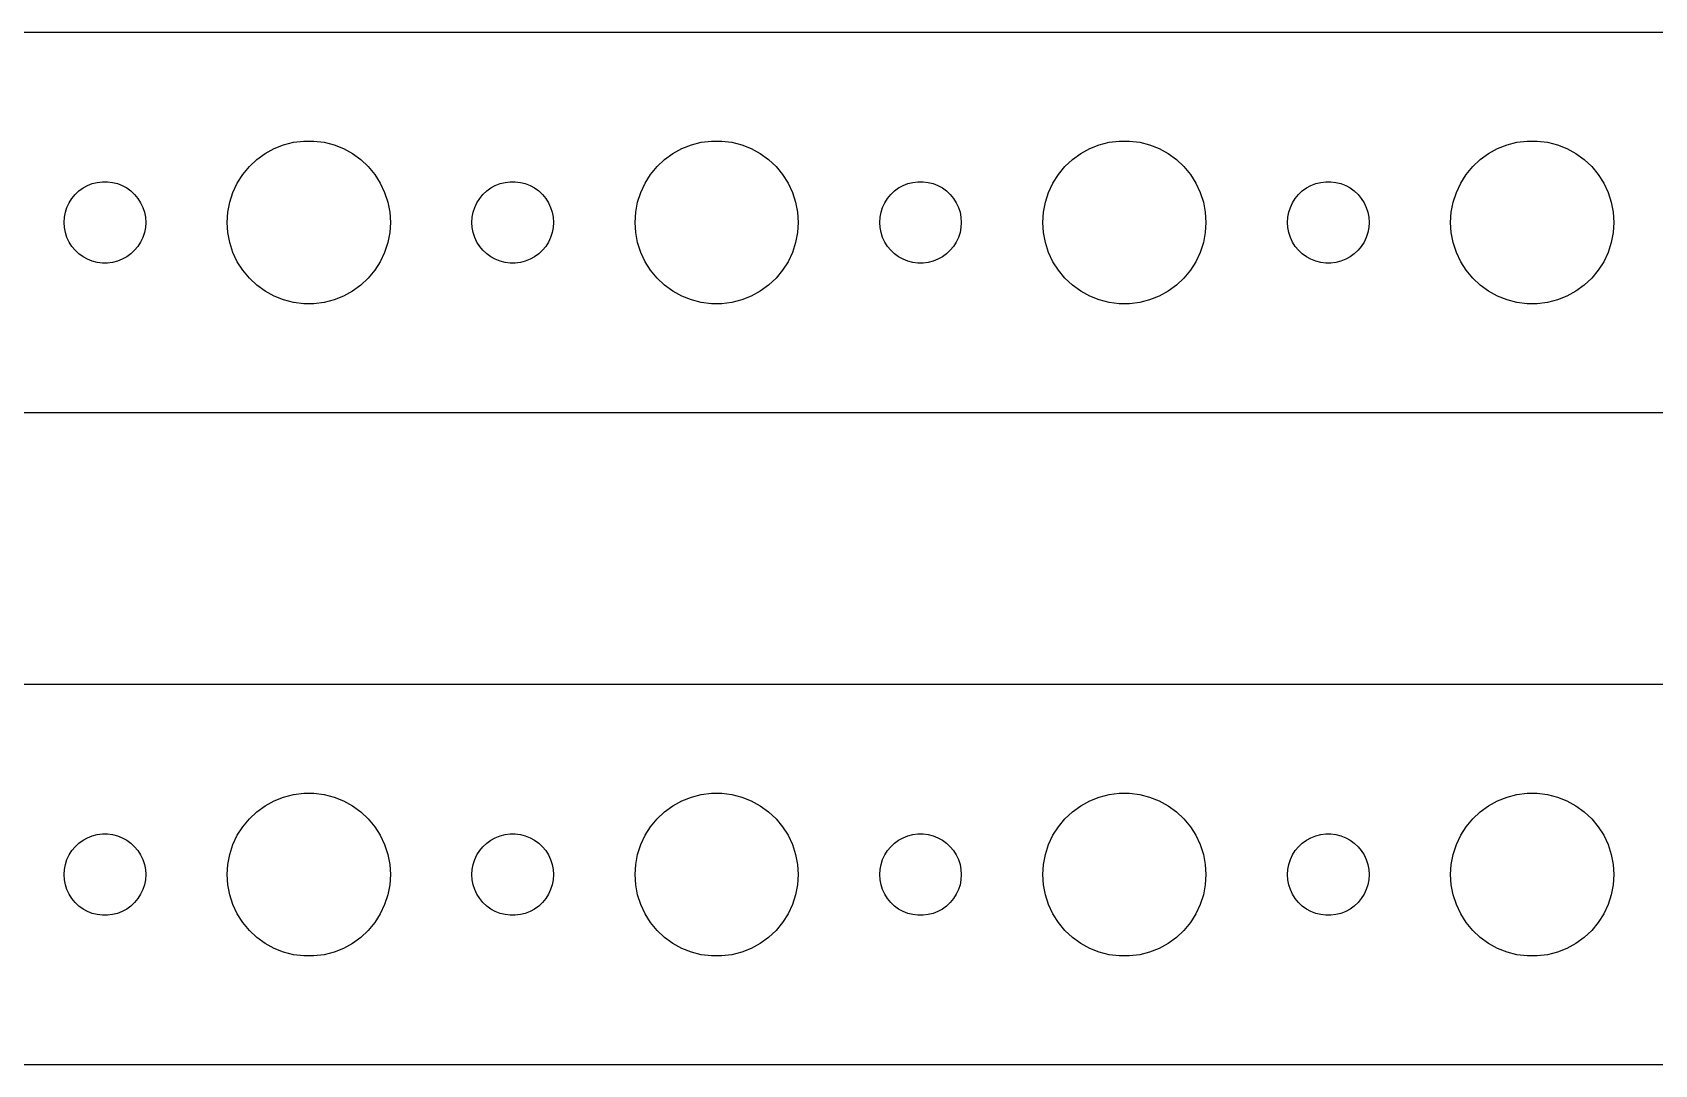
# Model space of a CAD drawing. Header units: metres. Extents: x -240 to 240, y 41 to 79.
# Drawn here: x -182.7 to -123, y 41 to 79 of the extents above; entities that cross this region are included whole.
import ezdxf

# ---------------------------------------------------------------- set-up
doc = ezdxf.new("R2010")
doc.units = ezdxf.units.M

msp = doc.modelspace()

# ---------------------------------------------------------------- linework, layer by layer
for p, q in [((234.814, 78.9901), (-234.814, 78.9901)), ((-174.107, 74.533), (-173.777, 74.7145)), ((-173.777, 74.7145), (-173.427, 74.8532)), ((-173.427, 74.8532), (-173.062, 74.9469)), ((-173.062, 74.9469), (-172.688, 74.9941)), ((-172.688, 74.9941), (-172.312, 74.9941)), ((-172.312, 74.9941), (-171.938, 74.9469)), ((-171.938, 74.9469), (-171.573, 74.8532)), ((-171.573, 74.8532), (-171.223, 74.7145)), ((-171.223, 74.7145), (-170.893, 74.533)), ((-159.107, 74.533), (-158.777, 74.7145)), ((-158.777, 74.7145), (-158.427, 74.8532)), ((-158.427, 74.8532), (-158.062, 74.9469)), ((-158.062, 74.9469), (-157.688, 74.9941)), ((-157.688, 74.9941), (-157.312, 74.9941)), ((-157.312, 74.9941), (-156.938, 74.9469)), ((-156.938, 74.9469), (-156.573, 74.8532)), ((-156.573, 74.8532), (-156.223, 74.7145)), ((-156.223, 74.7145), (-155.893, 74.533)), ((-144.107, 74.533), (-143.777, 74.7145)), ((-143.777, 74.7145), (-143.427, 74.8532)), ((-143.427, 74.8532), (-143.062, 74.9469)), ((-143.062, 74.9469), (-142.688, 74.9941)), ((-142.688, 74.9941), (-142.312, 74.9941)), ((-142.312, 74.9941), (-141.938, 74.9469)), ((-141.938, 74.9469), (-141.573, 74.8532)), ((-141.573, 74.8532), (-141.223, 74.7145)), ((-141.223, 74.7145), (-140.893, 74.533)), ((-129.107, 74.533), (-128.777, 74.7145)), ((-128.777, 74.7145), (-128.427, 74.8532)), ((-128.427, 74.8532), (-128.062, 74.9469)), ((-128.062, 74.9469), (-127.688, 74.9941)), ((-127.688, 74.9941), (-127.312, 74.9941)), ((-127.312, 74.9941), (-126.938, 74.9469)), ((-126.938, 74.9469), (-126.573, 74.8532)), ((-126.573, 74.8532), (-126.223, 74.7145)), ((-126.223, 74.7145), (-125.893, 74.533)), ((-174.927, 73.7634), (-174.687, 74.0536)), ((-174.687, 74.0536), (-174.412, 74.3115)), ((-174.412, 74.3115), (-174.107, 74.533)), ((-170.893, 74.533), (-170.588, 74.3115)), ((-170.588, 74.3115), (-170.313, 74.0536)), ((-170.313, 74.0536), (-170.073, 73.7634)), ((-159.927, 73.7634), (-159.687, 74.0536)), ((-159.687, 74.0536), (-159.412, 74.3115)), ((-159.412, 74.3115), (-159.107, 74.533)), ((-155.893, 74.533), (-155.588, 74.3115)), ((-155.588, 74.3115), (-155.313, 74.0536)), ((-155.313, 74.0536), (-155.073, 73.7634)), ((-144.927, 73.7634), (-144.687, 74.0536)), ((-144.687, 74.0536), (-144.412, 74.3115)), ((-144.412, 74.3115), (-144.107, 74.533)), ((-140.893, 74.533), (-140.588, 74.3115)), ((-140.588, 74.3115), (-140.313, 74.0536)), ((-140.313, 74.0536), (-140.073, 73.7634)), ((-129.927, 73.7634), (-129.687, 74.0536)), ((-129.687, 74.0536), (-129.412, 74.3115)), ((-129.412, 74.3115), (-129.107, 74.533)), ((-125.893, 74.533), (-125.588, 74.3115)), ((-125.588, 74.3115), (-125.313, 74.0536)), ((-125.313, 74.0536), (-125.073, 73.7634)), ((-180.639, 73.3572), (-180.464, 73.4266)), ((-180.464, 73.4266), (-180.281, 73.4734)), ((-180.281, 73.4734), (-180.094, 73.497)), ((-180.094, 73.497), (-179.906, 73.497)), ((-179.906, 73.497), (-179.719, 73.4734)), ((-179.719, 73.4734), (-179.536, 73.4266)), ((-179.536, 73.4266), (-179.361, 73.3572)), ((-175.289, 73.1044), (-175.129, 73.4453)), ((-175.129, 73.4453), (-174.927, 73.7634)), ((-170.073, 73.7634), (-169.871, 73.4453)), ((-169.871, 73.4453), (-169.711, 73.1044)), ((-165.639, 73.3572), (-165.464, 73.4266)), ((-165.464, 73.4266), (-165.281, 73.4734)), ((-165.281, 73.4734), (-165.094, 73.497)), ((-165.094, 73.497), (-164.906, 73.497)), ((-164.906, 73.497), (-164.719, 73.4734)), ((-164.719, 73.4734), (-164.536, 73.4266)), ((-164.536, 73.4266), (-164.361, 73.3572)), ((-160.289, 73.1044), (-160.129, 73.4453)), ((-160.129, 73.4453), (-159.927, 73.7634)), ((-155.073, 73.7634), (-154.871, 73.4453)), ((-154.871, 73.4453), (-154.711, 73.1044)), ((-150.639, 73.3572), (-150.464, 73.4266)), ((-150.464, 73.4266), (-150.281, 73.4734)), ((-150.281, 73.4734), (-150.094, 73.497)), ((-150.094, 73.497), (-149.906, 73.497)), ((-149.906, 73.497), (-149.719, 73.4734)), ((-149.719, 73.4734), (-149.536, 73.4266)), ((-149.536, 73.4266), (-149.361, 73.3572)), ((-145.289, 73.1044), (-145.129, 73.4453)), ((-145.129, 73.4453), (-144.927, 73.7634)), ((-140.073, 73.7634), (-139.871, 73.4453)), ((-139.871, 73.4453), (-139.711, 73.1044)), ((-135.639, 73.3572), (-135.464, 73.4266)), ((-135.464, 73.4266), (-135.281, 73.4734)), ((-135.281, 73.4734), (-135.094, 73.497)), ((-135.094, 73.497), (-134.906, 73.497)), ((-134.906, 73.497), (-134.719, 73.4734)), ((-134.719, 73.4734), (-134.536, 73.4266)), ((-134.536, 73.4266), (-134.361, 73.3572)), ((-130.289, 73.1044), (-130.129, 73.4453)), ((-130.129, 73.4453), (-129.927, 73.7634)), ((-125.073, 73.7634), (-124.871, 73.4453)), ((-124.871, 73.4453), (-124.711, 73.1044)), ((-181.314, 72.7226), (-181.214, 72.8817)), ((-181.214, 72.8817), (-181.093, 73.0268)), ((-181.093, 73.0268), (-180.956, 73.1558)), ((-180.956, 73.1558), (-180.804, 73.2665)), ((-180.804, 73.2665), (-180.639, 73.3572)), ((-179.361, 73.3572), (-179.196, 73.2665)), ((-179.196, 73.2665), (-179.044, 73.1558)), ((-179.044, 73.1558), (-178.907, 73.0268)), ((-178.907, 73.0268), (-178.786, 72.8817)), ((-178.786, 72.8817), (-178.686, 72.7226)), ((-175.406, 72.7461), (-175.289, 73.1044)), ((-169.711, 73.1044), (-169.594, 72.7461)), ((-166.314, 72.7226), (-166.214, 72.8817)), ((-166.214, 72.8817), (-166.093, 73.0268)), ((-166.093, 73.0268), (-165.956, 73.1558)), ((-165.956, 73.1558), (-165.804, 73.2665)), ((-165.804, 73.2665), (-165.639, 73.3572)), ((-164.361, 73.3572), (-164.196, 73.2665)), ((-164.196, 73.2665), (-164.044, 73.1558)), ((-164.044, 73.1558), (-163.907, 73.0268)), ((-163.907, 73.0268), (-163.786, 72.8817)), ((-163.786, 72.8817), (-163.686, 72.7226)), ((-160.406, 72.7461), (-160.289, 73.1044)), ((-154.711, 73.1044), (-154.594, 72.7461)), ((-151.314, 72.7226), (-151.214, 72.8817)), ((-151.214, 72.8817), (-151.093, 73.0268)), ((-151.093, 73.0268), (-150.956, 73.1558)), ((-150.956, 73.1558), (-150.804, 73.2665)), ((-150.804, 73.2665), (-150.639, 73.3572)), ((-149.361, 73.3572), (-149.196, 73.2665)), ((-149.196, 73.2665), (-149.044, 73.1558)), ((-149.044, 73.1558), (-148.907, 73.0268)), ((-148.907, 73.0268), (-148.786, 72.8817)), ((-148.786, 72.8817), (-148.686, 72.7226)), ((-145.406, 72.7461), (-145.289, 73.1044)), ((-139.711, 73.1044), (-139.594, 72.7461)), ((-136.314, 72.7226), (-136.214, 72.8817)), ((-136.214, 72.8817), (-136.093, 73.0268)), ((-136.093, 73.0268), (-135.956, 73.1558)), ((-135.956, 73.1558), (-135.804, 73.2665)), ((-135.804, 73.2665), (-135.639, 73.3572)), ((-134.361, 73.3572), (-134.196, 73.2665)), ((-134.196, 73.2665), (-134.044, 73.1558)), ((-134.044, 73.1558), (-133.907, 73.0268)), ((-133.907, 73.0268), (-133.786, 72.8817)), ((-133.786, 72.8817), (-133.686, 72.7226)), ((-130.406, 72.7461), (-130.289, 73.1044)), ((-124.711, 73.1044), (-124.594, 72.7461)), ((-181.488, 72.188), (-181.453, 72.373)), ((-181.453, 72.373), (-181.395, 72.5522)), ((-181.395, 72.5522), (-181.314, 72.7226)), ((-178.686, 72.7226), (-178.605, 72.5522)), ((-178.605, 72.5522), (-178.547, 72.373)), ((-178.547, 72.373), (-178.512, 72.188)), ((-175.5, 72), (-175.476, 72.376)), ((-175.476, 72.376), (-175.406, 72.7461)), ((-169.594, 72.7461), (-169.524, 72.376)), ((-169.524, 72.376), (-169.5, 72)), ((-166.488, 72.188), (-166.453, 72.373)), ((-166.453, 72.373), (-166.395, 72.5522)), ((-166.395, 72.5522), (-166.314, 72.7226)), ((-163.686, 72.7226), (-163.605, 72.5522)), ((-163.605, 72.5522), (-163.547, 72.373)), ((-163.547, 72.373), (-163.512, 72.188)), ((-160.5, 72), (-160.476, 72.376)), ((-160.476, 72.376), (-160.406, 72.7461)), ((-154.594, 72.7461), (-154.524, 72.376)), ((-154.524, 72.376), (-154.5, 72)), ((-151.488, 72.188), (-151.453, 72.373)), ((-151.453, 72.373), (-151.395, 72.5522)), ((-151.395, 72.5522), (-151.314, 72.7226)), ((-148.686, 72.7226), (-148.605, 72.5522)), ((-148.605, 72.5522), (-148.547, 72.373)), ((-148.547, 72.373), (-148.512, 72.188)), ((-145.5, 72), (-145.476, 72.376)), ((-145.476, 72.376), (-145.406, 72.7461)), ((-139.594, 72.7461), (-139.524, 72.376)), ((-139.524, 72.376), (-139.5, 72)), ((-136.488, 72.188), (-136.453, 72.373)), ((-136.453, 72.373), (-136.395, 72.5522)), ((-136.395, 72.5522), (-136.314, 72.7226)), ((-133.686, 72.7226), (-133.605, 72.5522)), ((-133.605, 72.5522), (-133.547, 72.373)), ((-133.547, 72.373), (-133.512, 72.188)), ((-130.5, 72), (-130.476, 72.376)), ((-130.476, 72.376), (-130.406, 72.7461)), ((-124.594, 72.7461), (-124.524, 72.376)), ((-124.524, 72.376), (-124.5, 72)), ((-181.5, 72), (-181.488, 72.188)), ((-181.488, 71.812), (-181.5, 72)), ((-181.453, 71.627), (-181.488, 71.812)), ((-181.395, 71.4478), (-181.453, 71.627)), ((-178.547, 71.627), (-178.605, 71.4478)), ((-178.512, 71.812), (-178.547, 71.627)), ((-178.512, 72.188), (-178.5, 72)), ((-178.5, 72), (-178.512, 71.812)), ((-175.476, 71.624), (-175.5, 72)), ((-175.406, 71.2539), (-175.476, 71.624)), ((-169.524, 71.624), (-169.594, 71.2539)), ((-169.5, 72), (-169.524, 71.624)), ((-166.5, 72), (-166.488, 72.188)), ((-166.488, 71.812), (-166.5, 72)), ((-166.453, 71.627), (-166.488, 71.812)), ((-166.395, 71.4478), (-166.453, 71.627)), ((-163.547, 71.627), (-163.605, 71.4478)), ((-163.512, 71.812), (-163.547, 71.627)), ((-163.512, 72.188), (-163.5, 72)), ((-163.5, 72), (-163.512, 71.812)), ((-160.476, 71.624), (-160.5, 72)), ((-160.406, 71.2539), (-160.476, 71.624)), ((-154.524, 71.624), (-154.594, 71.2539)), ((-154.5, 72), (-154.524, 71.624)), ((-151.5, 72), (-151.488, 72.188)), ((-151.488, 71.812), (-151.5, 72)), ((-151.453, 71.627), (-151.488, 71.812)), ((-151.395, 71.4478), (-151.453, 71.627)), ((-148.547, 71.627), (-148.605, 71.4478)), ((-148.512, 71.812), (-148.547, 71.627)), ((-148.512, 72.188), (-148.5, 72)), ((-148.5, 72), (-148.512, 71.812)), ((-145.476, 71.624), (-145.5, 72)), ((-145.406, 71.2539), (-145.476, 71.624)), ((-139.524, 71.624), (-139.594, 71.2539)), ((-139.5, 72), (-139.524, 71.624)), ((-136.5, 72), (-136.488, 72.188)), ((-136.488, 71.812), (-136.5, 72)), ((-136.453, 71.627), (-136.488, 71.812)), ((-136.395, 71.4478), (-136.453, 71.627)), ((-133.547, 71.627), (-133.605, 71.4478)), ((-133.512, 71.812), (-133.547, 71.627)), ((-133.512, 72.188), (-133.5, 72)), ((-133.5, 72), (-133.512, 71.812)), ((-130.476, 71.624), (-130.5, 72)), ((-130.406, 71.2539), (-130.476, 71.624)), ((-124.524, 71.624), (-124.594, 71.2539)), ((-124.5, 72), (-124.524, 71.624)), ((-181.314, 71.2774), (-181.395, 71.4478)), ((-181.214, 71.1183), (-181.314, 71.2774)), ((-181.093, 70.9732), (-181.214, 71.1183)), ((-178.786, 71.1183), (-178.907, 70.9732)), ((-178.686, 71.2774), (-178.786, 71.1183)), ((-178.605, 71.4478), (-178.686, 71.2774)), ((-175.289, 70.8956), (-175.406, 71.2539)), ((-169.594, 71.2539), (-169.711, 70.8956)), ((-166.314, 71.2774), (-166.395, 71.4478)), ((-166.214, 71.1183), (-166.314, 71.2774)), ((-166.093, 70.9732), (-166.214, 71.1183)), ((-163.786, 71.1183), (-163.907, 70.9732)), ((-163.686, 71.2774), (-163.786, 71.1183)), ((-163.605, 71.4478), (-163.686, 71.2774)), ((-160.289, 70.8956), (-160.406, 71.2539)), ((-154.594, 71.2539), (-154.711, 70.8956)), ((-151.314, 71.2774), (-151.395, 71.4478)), ((-151.214, 71.1183), (-151.314, 71.2774)), ((-151.093, 70.9732), (-151.214, 71.1183)), ((-148.786, 71.1183), (-148.907, 70.9732)), ((-148.686, 71.2774), (-148.786, 71.1183)), ((-148.605, 71.4478), (-148.686, 71.2774)), ((-145.289, 70.8956), (-145.406, 71.2539)), ((-139.594, 71.2539), (-139.711, 70.8956)), ((-136.314, 71.2774), (-136.395, 71.4478)), ((-136.214, 71.1183), (-136.314, 71.2774)), ((-136.093, 70.9732), (-136.214, 71.1183)), ((-133.786, 71.1183), (-133.907, 70.9732)), ((-133.686, 71.2774), (-133.786, 71.1183)), ((-133.605, 71.4478), (-133.686, 71.2774)), ((-130.289, 70.8956), (-130.406, 71.2539)), ((-124.594, 71.2539), (-124.711, 70.8956)), ((-180.956, 70.8442), (-181.093, 70.9732)), ((-180.804, 70.7335), (-180.956, 70.8442)), ((-180.639, 70.6428), (-180.804, 70.7335)), ((-180.464, 70.5734), (-180.639, 70.6428)), ((-180.281, 70.5266), (-180.464, 70.5734)), ((-180.094, 70.503), (-180.281, 70.5266)), ((-179.906, 70.503), (-180.094, 70.503)), ((-179.719, 70.5266), (-179.906, 70.503)), ((-179.536, 70.5734), (-179.719, 70.5266)), ((-179.361, 70.6428), (-179.536, 70.5734)), ((-179.196, 70.7335), (-179.361, 70.6428)), ((-179.044, 70.8442), (-179.196, 70.7335)), ((-178.907, 70.9732), (-179.044, 70.8442)), ((-175.129, 70.5547), (-175.289, 70.8956)), ((-174.927, 70.2366), (-175.129, 70.5547)), ((-169.871, 70.5547), (-170.073, 70.2366)), ((-169.711, 70.8956), (-169.871, 70.5547)), ((-165.956, 70.8442), (-166.093, 70.9732)), ((-165.804, 70.7335), (-165.956, 70.8442)), ((-165.639, 70.6428), (-165.804, 70.7335)), ((-165.464, 70.5734), (-165.639, 70.6428)), ((-165.281, 70.5266), (-165.464, 70.5734)), ((-165.094, 70.503), (-165.281, 70.5266)), ((-164.906, 70.503), (-165.094, 70.503)), ((-164.719, 70.5266), (-164.906, 70.503)), ((-164.536, 70.5734), (-164.719, 70.5266)), ((-164.361, 70.6428), (-164.536, 70.5734)), ((-164.196, 70.7335), (-164.361, 70.6428)), ((-164.044, 70.8442), (-164.196, 70.7335)), ((-163.907, 70.9732), (-164.044, 70.8442)), ((-160.129, 70.5547), (-160.289, 70.8956)), ((-159.927, 70.2366), (-160.129, 70.5547)), ((-154.871, 70.5547), (-155.073, 70.2366)), ((-154.711, 70.8956), (-154.871, 70.5547)), ((-150.956, 70.8442), (-151.093, 70.9732)), ((-150.804, 70.7335), (-150.956, 70.8442)), ((-150.639, 70.6428), (-150.804, 70.7335)), ((-150.464, 70.5734), (-150.639, 70.6428)), ((-150.281, 70.5266), (-150.464, 70.5734)), ((-150.094, 70.503), (-150.281, 70.5266)), ((-149.906, 70.503), (-150.094, 70.503)), ((-149.719, 70.5266), (-149.906, 70.503)), ((-149.536, 70.5734), (-149.719, 70.5266)), ((-149.361, 70.6428), (-149.536, 70.5734)), ((-149.196, 70.7335), (-149.361, 70.6428)), ((-149.044, 70.8442), (-149.196, 70.7335)), ((-148.907, 70.9732), (-149.044, 70.8442)), ((-145.129, 70.5547), (-145.289, 70.8956)), ((-144.927, 70.2366), (-145.129, 70.5547)), ((-139.871, 70.5547), (-140.073, 70.2366)), ((-139.711, 70.8956), (-139.871, 70.5547)), ((-135.956, 70.8442), (-136.093, 70.9732)), ((-135.804, 70.7335), (-135.956, 70.8442)), ((-135.639, 70.6428), (-135.804, 70.7335)), ((-135.464, 70.5734), (-135.639, 70.6428)), ((-135.281, 70.5266), (-135.464, 70.5734)), ((-135.094, 70.503), (-135.281, 70.5266)), ((-134.906, 70.503), (-135.094, 70.503)), ((-134.719, 70.5266), (-134.906, 70.503)), ((-134.536, 70.5734), (-134.719, 70.5266)), ((-134.361, 70.6428), (-134.536, 70.5734)), ((-134.196, 70.7335), (-134.361, 70.6428)), ((-134.044, 70.8442), (-134.196, 70.7335)), ((-133.907, 70.9732), (-134.044, 70.8442)), ((-130.129, 70.5547), (-130.289, 70.8956)), ((-129.927, 70.2366), (-130.129, 70.5547)), ((-124.871, 70.5547), (-125.073, 70.2366)), ((-124.711, 70.8956), (-124.871, 70.5547)), ((-174.687, 69.9464), (-174.927, 70.2366)), ((-174.412, 69.6885), (-174.687, 69.9464)), ((-170.313, 69.9464), (-170.588, 69.6885)), ((-170.073, 70.2366), (-170.313, 69.9464)), ((-159.687, 69.9464), (-159.927, 70.2366)), ((-159.412, 69.6885), (-159.687, 69.9464)), ((-155.313, 69.9464), (-155.588, 69.6885)), ((-155.073, 70.2366), (-155.313, 69.9464)), ((-144.687, 69.9464), (-144.927, 70.2366)), ((-144.412, 69.6885), (-144.687, 69.9464)), ((-140.313, 69.9464), (-140.588, 69.6885)), ((-140.073, 70.2366), (-140.313, 69.9464)), ((-129.687, 69.9464), (-129.927, 70.2366)), ((-129.412, 69.6885), (-129.687, 69.9464)), ((-125.313, 69.9464), (-125.588, 69.6885)), ((-125.073, 70.2366), (-125.313, 69.9464)), ((-174.107, 69.467), (-174.412, 69.6885)), ((-173.777, 69.2855), (-174.107, 69.467)), ((-173.427, 69.1468), (-173.777, 69.2855)), ((-171.223, 69.2855), (-171.573, 69.1468)), ((-170.893, 69.467), (-171.223, 69.2855)), ((-170.588, 69.6885), (-170.893, 69.467)), ((-159.107, 69.467), (-159.412, 69.6885)), ((-158.777, 69.2855), (-159.107, 69.467)), ((-158.427, 69.1468), (-158.777, 69.2855)), ((-156.223, 69.2855), (-156.573, 69.1468)), ((-155.893, 69.467), (-156.223, 69.2855)), ((-155.588, 69.6885), (-155.893, 69.467)), ((-144.107, 69.467), (-144.412, 69.6885)), ((-143.777, 69.2855), (-144.107, 69.467)), ((-143.427, 69.1468), (-143.777, 69.2855)), ((-141.223, 69.2855), (-141.573, 69.1468)), ((-140.893, 69.467), (-141.223, 69.2855)), ((-140.588, 69.6885), (-140.893, 69.467)), ((-129.107, 69.467), (-129.412, 69.6885)), ((-128.777, 69.2855), (-129.107, 69.467)), ((-128.427, 69.1468), (-128.777, 69.2855)), ((-126.223, 69.2855), (-126.573, 69.1468)), ((-125.893, 69.467), (-126.223, 69.2855)), ((-125.588, 69.6885), (-125.893, 69.467)), ((-173.062, 69.0531), (-173.427, 69.1468)), ((-172.688, 69.0059), (-173.062, 69.0531)), ((-172.312, 69.0059), (-172.688, 69.0059)), ((-171.938, 69.0531), (-172.312, 69.0059)), ((-171.573, 69.1468), (-171.938, 69.0531)), ((-158.062, 69.0531), (-158.427, 69.1468)), ((-157.688, 69.0059), (-158.062, 69.0531)), ((-157.312, 69.0059), (-157.688, 69.0059)), ((-156.938, 69.0531), (-157.312, 69.0059)), ((-156.573, 69.1468), (-156.938, 69.0531)), ((-143.062, 69.0531), (-143.427, 69.1468)), ((-142.688, 69.0059), (-143.062, 69.0531)), ((-142.312, 69.0059), (-142.688, 69.0059)), ((-141.938, 69.0531), (-142.312, 69.0059)), ((-141.573, 69.1468), (-141.938, 69.0531)), ((-128.062, 69.0531), (-128.427, 69.1468)), ((-127.688, 69.0059), (-128.062, 69.0531)), ((-127.312, 69.0059), (-127.688, 69.0059)), ((-126.938, 69.0531), (-127.312, 69.0059)), ((-126.573, 69.1468), (-126.938, 69.0531)), ((-234.814, 65.0099), (234.814, 65.0099)), ((234.814, 54.9901), (-234.814, 54.9901)), ((-173.777, 50.7145), (-173.427, 50.8532)), ((-173.427, 50.8532), (-173.062, 50.9469)), ((-173.062, 50.9469), (-172.688, 50.9941)), ((-172.688, 50.9941), (-172.312, 50.9941)), ((-172.312, 50.9941), (-171.938, 50.9469)), ((-171.938, 50.9469), (-171.573, 50.8532)), ((-171.573, 50.8532), (-171.223, 50.7145)), ((-158.777, 50.7145), (-158.427, 50.8532)), ((-158.427, 50.8532), (-158.062, 50.9469)), ((-158.062, 50.9469), (-157.688, 50.9941)), ((-157.688, 50.9941), (-157.312, 50.9941)), ((-157.312, 50.9941), (-156.938, 50.9469)), ((-156.938, 50.9469), (-156.573, 50.8532)), ((-156.573, 50.8532), (-156.223, 50.7145)), ((-143.777, 50.7145), (-143.427, 50.8532)), ((-143.427, 50.8532), (-143.062, 50.9469)), ((-143.062, 50.9469), (-142.688, 50.9941)), ((-142.688, 50.9941), (-142.312, 50.9941)), ((-142.312, 50.9941), (-141.938, 50.9469)), ((-141.938, 50.9469), (-141.573, 50.8532)), ((-141.573, 50.8532), (-141.223, 50.7145)), ((-128.777, 50.7145), (-128.427, 50.8532)), ((-128.427, 50.8532), (-128.062, 50.9469)), ((-128.062, 50.9469), (-127.688, 50.9941)), ((-127.688, 50.9941), (-127.312, 50.9941)), ((-127.312, 50.9941), (-126.938, 50.9469)), ((-126.938, 50.9469), (-126.573, 50.8532)), ((-126.573, 50.8532), (-126.223, 50.7145)), ((-174.687, 50.0536), (-174.412, 50.3115)), ((-174.412, 50.3115), (-174.107, 50.533)), ((-174.107, 50.533), (-173.777, 50.7145)), ((-171.223, 50.7145), (-170.893, 50.533)), ((-170.893, 50.533), (-170.588, 50.3115)), ((-170.588, 50.3115), (-170.313, 50.0536)), ((-159.687, 50.0536), (-159.412, 50.3115)), ((-159.412, 50.3115), (-159.107, 50.533)), ((-159.107, 50.533), (-158.777, 50.7145)), ((-156.223, 50.7145), (-155.893, 50.533)), ((-155.893, 50.533), (-155.588, 50.3115)), ((-155.588, 50.3115), (-155.313, 50.0536)), ((-144.687, 50.0536), (-144.412, 50.3115)), ((-144.412, 50.3115), (-144.107, 50.533)), ((-144.107, 50.533), (-143.777, 50.7145)), ((-141.223, 50.7145), (-140.893, 50.533)), ((-140.893, 50.533), (-140.588, 50.3115)), ((-140.588, 50.3115), (-140.313, 50.0536)), ((-129.687, 50.0536), (-129.412, 50.3115)), ((-129.412, 50.3115), (-129.107, 50.533)), ((-129.107, 50.533), (-128.777, 50.7145)), ((-126.223, 50.7145), (-125.893, 50.533)), ((-125.893, 50.533), (-125.588, 50.3115)), ((-125.588, 50.3115), (-125.313, 50.0536)), ((-175.129, 49.4453), (-174.927, 49.7634)), ((-174.927, 49.7634), (-174.687, 50.0536)), ((-170.313, 50.0536), (-170.073, 49.7634)), ((-170.073, 49.7634), (-169.871, 49.4453)), ((-160.129, 49.4453), (-159.927, 49.7634)), ((-159.927, 49.7634), (-159.687, 50.0536)), ((-155.313, 50.0536), (-155.073, 49.7634)), ((-155.073, 49.7634), (-154.871, 49.4453)), ((-145.129, 49.4453), (-144.927, 49.7634)), ((-144.927, 49.7634), (-144.687, 50.0536)), ((-140.313, 50.0536), (-140.073, 49.7634)), ((-140.073, 49.7634), (-139.871, 49.4453)), ((-130.129, 49.4453), (-129.927, 49.7634)), ((-129.927, 49.7634), (-129.687, 50.0536)), ((-125.313, 50.0536), (-125.073, 49.7634)), ((-125.073, 49.7634), (-124.871, 49.4453)), ((-181.214, 48.8817), (-181.093, 49.0268)), ((-181.093, 49.0268), (-180.956, 49.1558)), ((-180.956, 49.1558), (-180.804, 49.2665)), ((-180.804, 49.2665), (-180.639, 49.3572)), ((-180.639, 49.3572), (-180.464, 49.4266)), ((-180.464, 49.4266), (-180.281, 49.4734)), ((-180.281, 49.4734), (-180.094, 49.497)), ((-180.094, 49.497), (-179.906, 49.497)), ((-179.906, 49.497), (-179.719, 49.4734)), ((-179.719, 49.4734), (-179.536, 49.4266)), ((-179.536, 49.4266), (-179.361, 49.3572)), ((-179.361, 49.3572), (-179.196, 49.2665)), ((-179.196, 49.2665), (-179.044, 49.1558)), ((-179.044, 49.1558), (-178.907, 49.0268)), ((-178.907, 49.0268), (-178.786, 48.8817)), ((-175.406, 48.7461), (-175.289, 49.1044)), ((-175.289, 49.1044), (-175.129, 49.4453)), ((-169.871, 49.4453), (-169.711, 49.1044)), ((-169.711, 49.1044), (-169.594, 48.7461)), ((-166.214, 48.8817), (-166.093, 49.0268)), ((-166.093, 49.0268), (-165.956, 49.1558)), ((-165.956, 49.1558), (-165.804, 49.2665)), ((-165.804, 49.2665), (-165.639, 49.3572)), ((-165.639, 49.3572), (-165.464, 49.4266)), ((-165.464, 49.4266), (-165.281, 49.4734)), ((-165.281, 49.4734), (-165.094, 49.497)), ((-165.094, 49.497), (-164.906, 49.497)), ((-164.906, 49.497), (-164.719, 49.4734)), ((-164.719, 49.4734), (-164.536, 49.4266)), ((-164.536, 49.4266), (-164.361, 49.3572)), ((-164.361, 49.3572), (-164.196, 49.2665)), ((-164.196, 49.2665), (-164.044, 49.1558)), ((-164.044, 49.1558), (-163.907, 49.0268)), ((-163.907, 49.0268), (-163.786, 48.8817)), ((-160.406, 48.7461), (-160.289, 49.1044)), ((-160.289, 49.1044), (-160.129, 49.4453)), ((-154.871, 49.4453), (-154.711, 49.1044)), ((-154.711, 49.1044), (-154.594, 48.7461)), ((-151.214, 48.8817), (-151.093, 49.0268)), ((-151.093, 49.0268), (-150.956, 49.1558)), ((-150.956, 49.1558), (-150.804, 49.2665)), ((-150.804, 49.2665), (-150.639, 49.3572)), ((-150.639, 49.3572), (-150.464, 49.4266)), ((-150.464, 49.4266), (-150.281, 49.4734)), ((-150.281, 49.4734), (-150.094, 49.497)), ((-150.094, 49.497), (-149.906, 49.497)), ((-149.906, 49.497), (-149.719, 49.4734)), ((-149.719, 49.4734), (-149.536, 49.4266)), ((-149.536, 49.4266), (-149.361, 49.3572)), ((-149.361, 49.3572), (-149.196, 49.2665)), ((-149.196, 49.2665), (-149.044, 49.1558)), ((-149.044, 49.1558), (-148.907, 49.0268)), ((-148.907, 49.0268), (-148.786, 48.8817)), ((-145.406, 48.7461), (-145.289, 49.1044)), ((-145.289, 49.1044), (-145.129, 49.4453)), ((-139.871, 49.4453), (-139.711, 49.1044)), ((-139.711, 49.1044), (-139.594, 48.7461)), ((-136.214, 48.8817), (-136.093, 49.0268)), ((-136.093, 49.0268), (-135.956, 49.1558)), ((-135.956, 49.1558), (-135.804, 49.2665)), ((-135.804, 49.2665), (-135.639, 49.3572)), ((-135.639, 49.3572), (-135.464, 49.4266)), ((-135.464, 49.4266), (-135.281, 49.4734)), ((-135.281, 49.4734), (-135.094, 49.497)), ((-135.094, 49.497), (-134.906, 49.497)), ((-134.906, 49.497), (-134.719, 49.4734)), ((-134.719, 49.4734), (-134.536, 49.4266)), ((-134.536, 49.4266), (-134.361, 49.3572)), ((-134.361, 49.3572), (-134.196, 49.2665)), ((-134.196, 49.2665), (-134.044, 49.1558)), ((-134.044, 49.1558), (-133.907, 49.0268)), ((-133.907, 49.0268), (-133.786, 48.8817)), ((-130.406, 48.7461), (-130.289, 49.1044)), ((-130.289, 49.1044), (-130.129, 49.4453)), ((-124.871, 49.4453), (-124.711, 49.1044)), ((-124.711, 49.1044), (-124.594, 48.7461)), ((-181.488, 48.188), (-181.453, 48.373)), ((-181.453, 48.373), (-181.395, 48.5522)), ((-181.395, 48.5522), (-181.314, 48.7226)), ((-181.314, 48.7226), (-181.214, 48.8817)), ((-178.786, 48.8817), (-178.686, 48.7226)), ((-178.686, 48.7226), (-178.605, 48.5522)), ((-178.605, 48.5522), (-178.547, 48.373)), ((-178.547, 48.373), (-178.512, 48.188)), ((-175.5, 48), (-175.476, 48.376)), ((-175.476, 48.376), (-175.406, 48.7461)), ((-169.594, 48.7461), (-169.524, 48.376)), ((-169.524, 48.376), (-169.5, 48)), ((-166.488, 48.188), (-166.453, 48.373)), ((-166.453, 48.373), (-166.395, 48.5522)), ((-166.395, 48.5522), (-166.314, 48.7226)), ((-166.314, 48.7226), (-166.214, 48.8817)), ((-163.786, 48.8817), (-163.686, 48.7226)), ((-163.686, 48.7226), (-163.605, 48.5522)), ((-163.605, 48.5522), (-163.547, 48.373)), ((-163.547, 48.373), (-163.512, 48.188)), ((-160.5, 48), (-160.476, 48.376)), ((-160.476, 48.376), (-160.406, 48.7461)), ((-154.594, 48.7461), (-154.524, 48.376)), ((-154.524, 48.376), (-154.5, 48)), ((-151.488, 48.188), (-151.453, 48.373)), ((-151.453, 48.373), (-151.395, 48.5522)), ((-151.395, 48.5522), (-151.314, 48.7226)), ((-151.314, 48.7226), (-151.214, 48.8817)), ((-148.786, 48.8817), (-148.686, 48.7226)), ((-148.686, 48.7226), (-148.605, 48.5522)), ((-148.605, 48.5522), (-148.547, 48.373)), ((-148.547, 48.373), (-148.512, 48.188)), ((-145.5, 48), (-145.476, 48.376)), ((-145.476, 48.376), (-145.406, 48.7461)), ((-139.594, 48.7461), (-139.524, 48.376)), ((-139.524, 48.376), (-139.5, 48)), ((-136.488, 48.188), (-136.453, 48.373)), ((-136.453, 48.373), (-136.395, 48.5522)), ((-136.395, 48.5522), (-136.314, 48.7226)), ((-136.314, 48.7226), (-136.214, 48.8817)), ((-133.786, 48.8817), (-133.686, 48.7226)), ((-133.686, 48.7226), (-133.605, 48.5522)), ((-133.605, 48.5522), (-133.547, 48.373)), ((-133.547, 48.373), (-133.512, 48.188)), ((-130.5, 48), (-130.476, 48.376)), ((-130.476, 48.376), (-130.406, 48.7461)), ((-124.594, 48.7461), (-124.524, 48.376)), ((-124.524, 48.376), (-124.5, 48)), ((-181.5, 48), (-181.488, 48.188)), ((-181.488, 47.812), (-181.5, 48)), ((-181.453, 47.627), (-181.488, 47.812)), ((-178.512, 47.812), (-178.547, 47.627)), ((-178.512, 48.188), (-178.5, 48)), ((-178.5, 48), (-178.512, 47.812)), ((-175.476, 47.624), (-175.5, 48)), ((-169.5, 48), (-169.524, 47.624)), ((-166.5, 48), (-166.488, 48.188)), ((-166.488, 47.812), (-166.5, 48)), ((-166.453, 47.627), (-166.488, 47.812)), ((-163.512, 47.812), (-163.547, 47.627)), ((-163.512, 48.188), (-163.5, 48)), ((-163.5, 48), (-163.512, 47.812)), ((-160.476, 47.624), (-160.5, 48)), ((-154.5, 48), (-154.524, 47.624)), ((-151.5, 48), (-151.488, 48.188)), ((-151.488, 47.812), (-151.5, 48)), ((-151.453, 47.627), (-151.488, 47.812)), ((-148.512, 47.812), (-148.547, 47.627)), ((-148.512, 48.188), (-148.5, 48)), ((-148.5, 48), (-148.512, 47.812)), ((-145.476, 47.624), (-145.5, 48)), ((-139.5, 48), (-139.524, 47.624)), ((-136.5, 48), (-136.488, 48.188)), ((-136.488, 47.812), (-136.5, 48)), ((-136.453, 47.627), (-136.488, 47.812)), ((-133.512, 47.812), (-133.547, 47.627)), ((-133.512, 48.188), (-133.5, 48)), ((-133.5, 48), (-133.512, 47.812)), ((-130.476, 47.624), (-130.5, 48)), ((-124.5, 48), (-124.524, 47.624)), ((-181.395, 47.4478), (-181.453, 47.627)), ((-181.314, 47.2774), (-181.395, 47.4478)), ((-181.214, 47.1183), (-181.314, 47.2774)), ((-178.686, 47.2774), (-178.786, 47.1183)), ((-178.605, 47.4478), (-178.686, 47.2774)), ((-178.547, 47.627), (-178.605, 47.4478)), ((-175.406, 47.2539), (-175.476, 47.624)), ((-175.289, 46.8956), (-175.406, 47.2539)), ((-169.594, 47.2539), (-169.711, 46.8956)), ((-169.524, 47.624), (-169.594, 47.2539)), ((-166.395, 47.4478), (-166.453, 47.627)), ((-166.314, 47.2774), (-166.395, 47.4478)), ((-166.214, 47.1183), (-166.314, 47.2774)), ((-163.686, 47.2774), (-163.786, 47.1183)), ((-163.605, 47.4478), (-163.686, 47.2774)), ((-163.547, 47.627), (-163.605, 47.4478)), ((-160.406, 47.2539), (-160.476, 47.624)), ((-160.289, 46.8956), (-160.406, 47.2539)), ((-154.594, 47.2539), (-154.711, 46.8956)), ((-154.524, 47.624), (-154.594, 47.2539)), ((-151.395, 47.4478), (-151.453, 47.627)), ((-151.314, 47.2774), (-151.395, 47.4478)), ((-151.214, 47.1183), (-151.314, 47.2774)), ((-148.686, 47.2774), (-148.786, 47.1183)), ((-148.605, 47.4478), (-148.686, 47.2774)), ((-148.547, 47.627), (-148.605, 47.4478)), ((-145.406, 47.2539), (-145.476, 47.624)), ((-145.289, 46.8956), (-145.406, 47.2539)), ((-139.594, 47.2539), (-139.711, 46.8956)), ((-139.524, 47.624), (-139.594, 47.2539)), ((-136.395, 47.4478), (-136.453, 47.627)), ((-136.314, 47.2774), (-136.395, 47.4478)), ((-136.214, 47.1183), (-136.314, 47.2774)), ((-133.686, 47.2774), (-133.786, 47.1183)), ((-133.605, 47.4478), (-133.686, 47.2774)), ((-133.547, 47.627), (-133.605, 47.4478)), ((-130.406, 47.2539), (-130.476, 47.624)), ((-130.289, 46.8956), (-130.406, 47.2539)), ((-124.594, 47.2539), (-124.711, 46.8956)), ((-124.524, 47.624), (-124.594, 47.2539)), ((-181.093, 46.9732), (-181.214, 47.1183)), ((-180.956, 46.8442), (-181.093, 46.9732)), ((-180.804, 46.7335), (-180.956, 46.8442)), ((-180.639, 46.6428), (-180.804, 46.7335)), ((-180.464, 46.5734), (-180.639, 46.6428)), ((-180.281, 46.5266), (-180.464, 46.5734)), ((-179.536, 46.5734), (-179.719, 46.5266)), ((-179.361, 46.6428), (-179.536, 46.5734)), ((-179.196, 46.7335), (-179.361, 46.6428)), ((-179.044, 46.8442), (-179.196, 46.7335)), ((-178.907, 46.9732), (-179.044, 46.8442)), ((-178.786, 47.1183), (-178.907, 46.9732)), ((-175.129, 46.5547), (-175.289, 46.8956)), ((-174.927, 46.2366), (-175.129, 46.5547)), ((-169.871, 46.5547), (-170.073, 46.2366)), ((-169.711, 46.8956), (-169.871, 46.5547)), ((-166.093, 46.9732), (-166.214, 47.1183)), ((-165.956, 46.8442), (-166.093, 46.9732)), ((-165.804, 46.7335), (-165.956, 46.8442)), ((-165.639, 46.6428), (-165.804, 46.7335)), ((-165.464, 46.5734), (-165.639, 46.6428)), ((-165.281, 46.5266), (-165.464, 46.5734)), ((-164.536, 46.5734), (-164.719, 46.5266)), ((-164.361, 46.6428), (-164.536, 46.5734)), ((-164.196, 46.7335), (-164.361, 46.6428)), ((-164.044, 46.8442), (-164.196, 46.7335)), ((-163.907, 46.9732), (-164.044, 46.8442)), ((-163.786, 47.1183), (-163.907, 46.9732)), ((-160.129, 46.5547), (-160.289, 46.8956)), ((-159.927, 46.2366), (-160.129, 46.5547)), ((-154.871, 46.5547), (-155.073, 46.2366)), ((-154.711, 46.8956), (-154.871, 46.5547)), ((-151.093, 46.9732), (-151.214, 47.1183)), ((-150.956, 46.8442), (-151.093, 46.9732)), ((-150.804, 46.7335), (-150.956, 46.8442)), ((-150.639, 46.6428), (-150.804, 46.7335)), ((-150.464, 46.5734), (-150.639, 46.6428)), ((-150.281, 46.5266), (-150.464, 46.5734)), ((-149.536, 46.5734), (-149.719, 46.5266)), ((-149.361, 46.6428), (-149.536, 46.5734)), ((-149.196, 46.7335), (-149.361, 46.6428)), ((-149.044, 46.8442), (-149.196, 46.7335)), ((-148.907, 46.9732), (-149.044, 46.8442)), ((-148.786, 47.1183), (-148.907, 46.9732)), ((-145.129, 46.5547), (-145.289, 46.8956)), ((-144.927, 46.2366), (-145.129, 46.5547)), ((-139.871, 46.5547), (-140.073, 46.2366)), ((-139.711, 46.8956), (-139.871, 46.5547)), ((-136.093, 46.9732), (-136.214, 47.1183)), ((-135.956, 46.8442), (-136.093, 46.9732)), ((-135.804, 46.7335), (-135.956, 46.8442)), ((-135.639, 46.6428), (-135.804, 46.7335)), ((-135.464, 46.5734), (-135.639, 46.6428)), ((-135.281, 46.5266), (-135.464, 46.5734)), ((-134.536, 46.5734), (-134.719, 46.5266)), ((-134.361, 46.6428), (-134.536, 46.5734)), ((-134.196, 46.7335), (-134.361, 46.6428)), ((-134.044, 46.8442), (-134.196, 46.7335)), ((-133.907, 46.9732), (-134.044, 46.8442)), ((-133.786, 47.1183), (-133.907, 46.9732)), ((-130.129, 46.5547), (-130.289, 46.8956)), ((-129.927, 46.2366), (-130.129, 46.5547)), ((-124.871, 46.5547), (-125.073, 46.2366)), ((-124.711, 46.8956), (-124.871, 46.5547)), ((-180.094, 46.503), (-180.281, 46.5266)), ((-179.906, 46.503), (-180.094, 46.503)), ((-179.719, 46.5266), (-179.906, 46.503)), ((-174.687, 45.9464), (-174.927, 46.2366)), ((-174.412, 45.6885), (-174.687, 45.9464)), ((-170.313, 45.9464), (-170.588, 45.6885)), ((-170.073, 46.2366), (-170.313, 45.9464)), ((-165.094, 46.503), (-165.281, 46.5266)), ((-164.906, 46.503), (-165.094, 46.503)), ((-164.719, 46.5266), (-164.906, 46.503)), ((-159.687, 45.9464), (-159.927, 46.2366)), ((-159.412, 45.6885), (-159.687, 45.9464)), ((-155.313, 45.9464), (-155.588, 45.6885)), ((-155.073, 46.2366), (-155.313, 45.9464)), ((-150.094, 46.503), (-150.281, 46.5266)), ((-149.906, 46.503), (-150.094, 46.503)), ((-149.719, 46.5266), (-149.906, 46.503)), ((-144.687, 45.9464), (-144.927, 46.2366)), ((-144.412, 45.6885), (-144.687, 45.9464)), ((-140.313, 45.9464), (-140.588, 45.6885)), ((-140.073, 46.2366), (-140.313, 45.9464)), ((-135.094, 46.503), (-135.281, 46.5266)), ((-134.906, 46.503), (-135.094, 46.503)), ((-134.719, 46.5266), (-134.906, 46.503)), ((-129.687, 45.9464), (-129.927, 46.2366)), ((-129.412, 45.6885), (-129.687, 45.9464)), ((-125.313, 45.9464), (-125.588, 45.6885)), ((-125.073, 46.2366), (-125.313, 45.9464)), ((-174.107, 45.467), (-174.412, 45.6885)), ((-173.777, 45.2855), (-174.107, 45.467)), ((-170.893, 45.467), (-171.223, 45.2855)), ((-170.588, 45.6885), (-170.893, 45.467)), ((-159.107, 45.467), (-159.412, 45.6885)), ((-158.777, 45.2855), (-159.107, 45.467)), ((-155.893, 45.467), (-156.223, 45.2855)), ((-155.588, 45.6885), (-155.893, 45.467)), ((-144.107, 45.467), (-144.412, 45.6885)), ((-143.777, 45.2855), (-144.107, 45.467)), ((-140.893, 45.467), (-141.223, 45.2855)), ((-140.588, 45.6885), (-140.893, 45.467)), ((-129.107, 45.467), (-129.412, 45.6885)), ((-128.777, 45.2855), (-129.107, 45.467)), ((-125.893, 45.467), (-126.223, 45.2855)), ((-125.588, 45.6885), (-125.893, 45.467)), ((-173.427, 45.1468), (-173.777, 45.2855)), ((-173.062, 45.0531), (-173.427, 45.1468)), ((-172.688, 45.0059), (-173.062, 45.0531)), ((-172.312, 45.0059), (-172.688, 45.0059)), ((-171.938, 45.0531), (-172.312, 45.0059)), ((-171.573, 45.1468), (-171.938, 45.0531)), ((-171.223, 45.2855), (-171.573, 45.1468)), ((-158.427, 45.1468), (-158.777, 45.2855)), ((-158.062, 45.0531), (-158.427, 45.1468)), ((-157.688, 45.0059), (-158.062, 45.0531)), ((-157.312, 45.0059), (-157.688, 45.0059)), ((-156.938, 45.0531), (-157.312, 45.0059)), ((-156.573, 45.1468), (-156.938, 45.0531)), ((-156.223, 45.2855), (-156.573, 45.1468)), ((-143.427, 45.1468), (-143.777, 45.2855)), ((-143.062, 45.0531), (-143.427, 45.1468)), ((-142.688, 45.0059), (-143.062, 45.0531)), ((-142.312, 45.0059), (-142.688, 45.0059)), ((-141.938, 45.0531), (-142.312, 45.0059)), ((-141.573, 45.1468), (-141.938, 45.0531)), ((-141.223, 45.2855), (-141.573, 45.1468)), ((-128.427, 45.1468), (-128.777, 45.2855)), ((-128.062, 45.0531), (-128.427, 45.1468)), ((-127.688, 45.0059), (-128.062, 45.0531)), ((-127.312, 45.0059), (-127.688, 45.0059)), ((-126.938, 45.0531), (-127.312, 45.0059)), ((-126.573, 45.1468), (-126.938, 45.0531)), ((-126.223, 45.2855), (-126.573, 45.1468)), ((-234.814, 41.0099), (234.814, 41.0099))]:
    msp.add_line(p, q)

doc.saveas('drawing.dxf')
